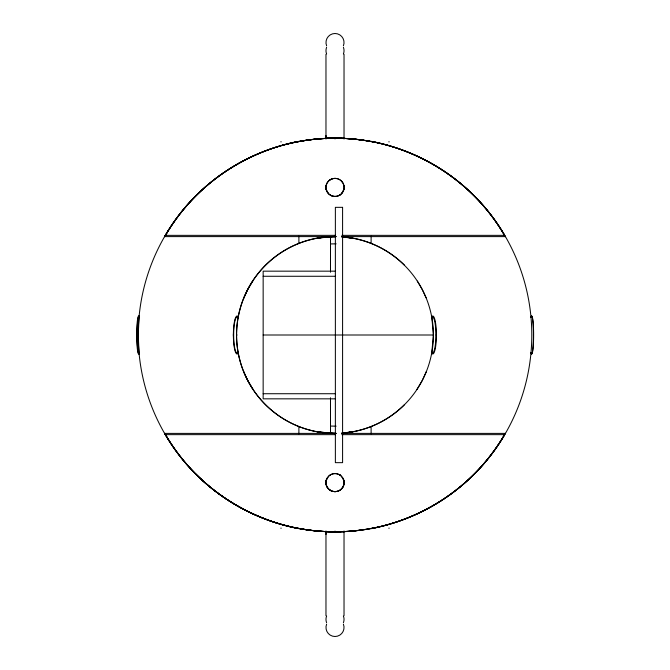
<?xml version="1.0" encoding="UTF-8"?>
<svg xmlns="http://www.w3.org/2000/svg" width="670" height="670" viewBox="0 0 670 670"><rect width="100%" height="100%" fill="white"/><g stroke="black" fill="none" stroke-linecap="round" stroke-linejoin="round"><path stroke-width="1" d="M325.972 534.509L326.298 531.595M431.882 317.789L433.398 335L431.823 352.554A17.989 3.358 90 0 0 435.902 334.983A17.989 3.358 90 0 0 431.798 317.463L431.832 317.488M139.126 316.123L138.221 335L139.126 353.877M326.081 481.269L326.248 480.407L326.156 480.834M343.651 190.02L341.415 193.764A9.07 8.928 0 0 1 340.41 194.643L339.673 195.146A8.928 8.794 0 0 1 330.344 195.146M326.365 479.98L328.593 476.236A9.07 8.928 0 0 1 329.606 475.357L331.131 474.435L330.352 474.854M243.662 298.426L247.816 289.415L253.159 280.403M426.346 371.59L422.201 380.585L416.857 389.597M332.504 138.229C264.349 138.481 198.169 177.349 164.586 236.602L336.055 236.602M341.725 193.446L342.018 193.102L341.415 193.764M340.025 194.92L340.377 194.668L338.459 195.749M329.64 180.155L331.541 179.074A9.975 9.975 0 0 1 332.806 178.655M296.375 142.04L298.895 141.554A193.806 190.783 0 0 1 335.008 138.204L344.028 138.422L343.459 138.389M373.634 527.96L371.113 528.446A193.546 190.523 0 0 1 335.008 531.787L329.087 531.695M342.873 433.08L352.914 431.748L341.75 433.163M325.972 135.482L326.19 138.405M343.459 531.611L344.028 531.578L343.35 531.611M330.494 243.939L336.139 243.838M325.989 138.422L327.529 138.355M331.633 236.661L317.103 238.252L326.014 237.021L335.57 236.611A98.398 98.398 0 0 0 236.611 334.74A98.398 98.398 0 0 0 335.008 433.398L336.139 433.39L333.593 433.381M343.291 531.611L342.487 531.645M327.638 138.347L328.233 138.33M327.94 138.338L335.008 138.213A196.888 196.888 0 0 1 361.959 140.064M331.901 236.652L336.139 236.611M341.164 531.687L337.512 531.771M335.008 236.602L330.511 236.711L330.494 272.204M332.881 138.221L337.512 138.229M336.139 426.162L330.494 426.061M337.136 531.779L336.34 531.779M165.314 235.354L335.528 235.354M341.792 235.354L504.703 235.354C470.977 176.888 405.417 138.631 337.881 138.229M342.228 236.602L505.431 236.602M335.368 271.166L263.151 271.166L263.151 398.834L335.368 398.834M263.151 276.274L335.368 276.274M236.611 335L237.063 335M263.151 335L433.398 335A98.398 98.398 0 0 0 341.549 236.82M263.151 393.726L335.368 393.726M336.055 433.398L164.586 433.398C198.111 492.542 264.106 531.385 332.136 531.771M342.228 433.398L505.431 433.398M165.314 434.646L335.528 434.646M341.792 434.646L504.703 434.646C470.507 493.966 403.516 532.416 335.008 531.787A195.196 195.196 0 0 1 308.091 529.937A196.444 196.444 0 0 1 195.9 474.1M335.092 531.787L335.008 531.787A193.806 190.783 0 0 1 298.895 528.454L296.375 527.96M333.668 531.779L332.504 531.771M334.163 433.39L332.471 433.364M335.008 433.398L331.34 433.322M333.317 433.381L317.103 431.748L331.055 433.314M332.186 433.356L330.511 433.289L330.494 397.796M327.529 531.645L326.726 531.611M341.75 236.837L352.914 238.252L342.873 236.92M298.895 141.554A193.873 190.85 0 0 1 335.008 138.204A196.62 196.62 0 0 1 361.926 140.064A196.176 196.176 0 0 1 371.113 141.554L373.634 142.04M333.241 196.26A8.919 8.919 0 0 1 331.147 195.573L329.606 194.643A9.07 8.928 0 0 1 328.593 193.764L326.365 190.02M331.139 490.742L329.623 489.829M331.147 195.573L330.369 195.163M327.998 193.102L328.627 193.798M253.159 389.597L247.816 380.585L243.662 371.574M417.31 281.09L422.201 289.415L426.087 297.765M326.307 479.963A9.129 8.986 0 0 0 335.008 491.671A9.129 8.986 0 0 0 343.71 479.963L341.415 476.236A9.07 8.928 0 0 0 340.41 475.357L339.673 474.854A8.919 8.785 0 0 0 330.344 474.854M326.156 484.36L326.248 484.77L326.081 483.907M343.76 185.213L343.936 186.084L343.861 185.657M326.156 189.166L326.248 189.61L326.081 188.747M343.769 480.407L343.936 481.269L343.861 480.834M371.113 236.192L371.113 243.47M371.113 426.53L371.113 433.808M344.028 54.278L344.028 139.042M344.028 530.958L344.028 615.713M325.972 54.278L325.972 139.042M325.972 530.958L325.972 615.713M298.895 236.192L298.895 243.47M298.895 426.53L298.895 433.808M285.236 144.611A196.888 196.888 0 0 1 329.606 138.288M326.617 45.853A9.028 9.028 0 0 1 335.008 33.5A9.028 9.028 0 0 1 343.4 45.853M335.168 138.698A106.421 4.548 4.7 0 1 334.623 138.606M280.764 141.839A106.421 1.784 -1 0 1 281.258 141.831M388.759 141.839A106.471 1.792 1 0 1 389.253 141.839M335.41 138.606A106.471 4.548 -4.7 0 1 334.866 138.698M343.4 624.147A9.028 9.028 0 0 1 335.008 636.5A9.028 9.028 0 0 1 326.617 624.147M334.623 531.394A106.421 4.548 -4.7 0 1 335.168 531.302M281.258 528.169A106.421 1.784 1 0 1 280.764 528.161M389.253 528.161A106.471 1.792 -1 0 1 388.759 528.161M334.866 531.302A106.471 4.548 4.7 0 1 335.41 531.394M139.042 353.944A18.944 1.943 -90 0 1 137.082 335A18.944 1.943 -90 0 1 139.042 316.056M530.925 317.262A18.936 1.993 90 0 1 533.621 335A18.936 1.993 90 0 1 530.925 352.738M343.4 47.327A9.028 9.028 0 0 1 343.4 53.977M326.617 53.977A9.028 9.028 0 0 1 326.617 47.327M343.4 616.023A9.028 9.028 0 0 1 343.4 622.673M326.617 622.673A9.028 9.028 0 0 1 326.617 616.023M361.934 529.937A196.988 196.988 0 0 1 335.008 531.787A193.873 190.85 0 0 1 298.895 528.446M371.155 528.663A196.955 193.965 0 0 0 505.272 433.306A196.955 193.957 0 0 1 373.676 528.161M298.862 528.647A196.955 193.948 0.1 0 1 164.753 433.306A196.955 193.957 0 0 0 296.333 528.161M404.579 404.571A98.465 98.465 0 0 1 342.42 433.113M334.941 433.398A98.465 98.465 0 0 1 236.51 334.933A98.465 98.465 0 0 1 334.941 236.468M342.42 236.753A98.465 98.465 0 0 1 404.579 265.295M343.568 479.544A9.137 8.995 0 0 1 335.008 491.68A9.137 8.995 0 0 1 326.449 479.544M342.772 477.978A9.229 9.087 0 0 1 343.358 479.159M326.659 479.159A9.229 9.087 0 0 1 327.245 477.978M433.398 335A98.398 98.398 0 0 1 341.549 433.18M436.388 334.171A18.827 3.677 -90 0 1 431.614 353.14M431.614 316.86A18.827 3.677 90 0 1 436.388 335.829M238.378 352.931A18.844 3.735 90 0 1 233.403 333.786M233.403 336.214A18.844 3.735 -90 0 1 238.378 317.069M136.714 335.101A18.936 1.943 -90 0 1 139.117 316.592M139.117 353.408A18.936 1.943 90 0 1 136.714 334.899M530.916 317.119A18.928 1.901 90 0 1 533.462 335.352M533.462 334.648A18.928 1.901 -90 0 1 530.916 352.881M335.008 138.213A193.546 190.523 0 0 1 371.113 141.554M371.155 141.337A196.955 193.965 0 0 1 505.272 236.694A196.955 193.957 0 0 0 373.676 141.839M298.862 141.353A196.955 193.948 -0.1 0 0 164.753 236.694A196.955 193.957 0 0 1 296.333 141.839M326.449 190.456A9.129 8.995 0 0 1 335.008 178.32A9.129 8.995 0 0 1 343.568 190.456M343.358 190.841A9.221 9.087 0 0 1 342.772 192.022M327.245 192.022A9.221 9.087 0 0 1 326.659 190.841M238.202 351.792A17.948 3.35 90 0 1 233.662 335A17.948 3.35 90 0 1 238.202 318.208M343.936 188.747L343.76 189.61L343.936 188.747M343.936 483.907L343.769 484.77L343.936 483.907M326.156 185.64L326.081 186.084L326.248 185.213L326.156 185.64M342.588 207.34L335.368 207.34L335.368 462.66L342.588 462.66L342.588 207.34M340.025 475.08L339.648 474.846L340.385 475.331L340.025 475.08M341.415 181.059L342.018 181.721L341.415 181.059M236.611 505.423A196.787 196.787 0 0 0 531.796 335A196.787 196.787 0 0 0 236.611 164.577A196.787 196.787 0 0 0 236.611 505.423M330.494 490.406A9.028 9.028 0 0 0 344.037 482.584A9.028 9.028 0 0 0 330.494 474.77A9.028 9.028 0 0 0 330.494 490.406M330.494 195.23A9.028 9.028 0 0 0 344.037 187.416A9.028 9.028 0 0 0 330.494 179.594A9.028 9.028 0 0 0 330.494 195.23"/></g></svg>
